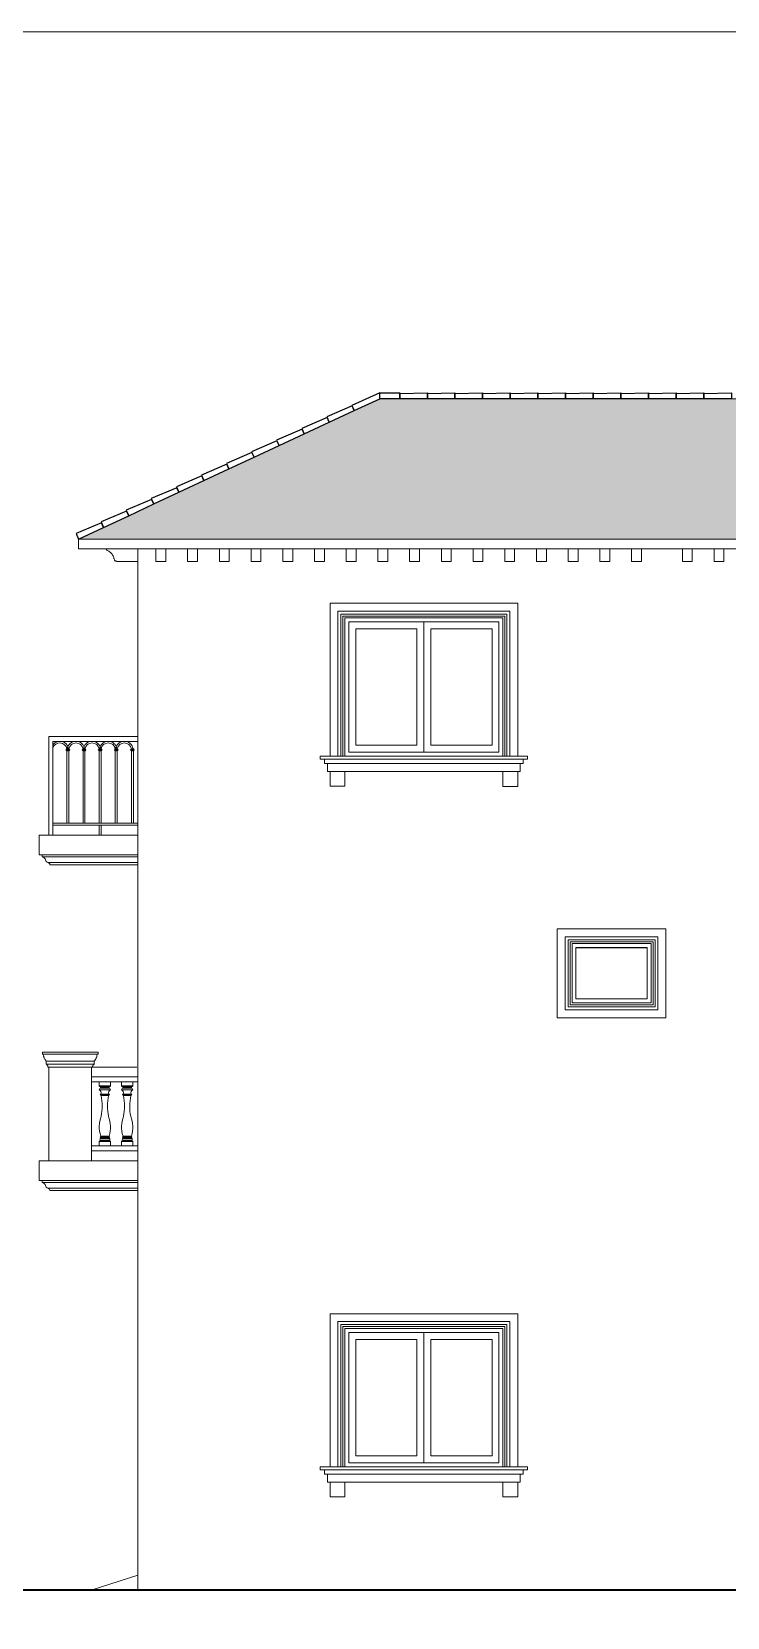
# Model space of a CAD drawing. Header units: millimetres. Extents: x 33748 to 451939, y -263262 to 62681.
# Drawn here: x 312593 to 319634, y -246388 to -230322 of the extents above; entities that cross this region are included whole.
import ezdxf

# ---------------------------------------------------------------- set-up
doc = ezdxf.new("R2010")
doc.units = ezdxf.units.MM
doc.layers.get('Defpoints').update_dxf_attribs({"color": 202, "lineweight": 13})
for name, color, linetype, lineweight in [('-DOOR', 137, 'Continuous', 9), ('-HATCH', 8, 'Continuous', 5), ('-LINE1', 7, 'Continuous', 18), ('-WALL', 4, 'Continuous', 35)]:
    doc.layers.add(name, color=color, linetype=linetype, lineweight=lineweight)
for name, color, linetype in [('-HATCH CONCRETE', 54, 'Continuous'), ('1-NETMANH', 8, 'Continuous'), ('13. NET HATCH', 252, 'Continuous')]:
    doc.layers.add(name, color=color, linetype=linetype)

# ---------------------------------------------------------------- blocks, each defined once
blk = doc.blocks.new('cot lan can')
blk.add_line((-67, 1080), (-57, 1080))
for points in [[(-67, 1080), (-67, 1100), (497, 1100), (497, 1080), (-67, 1080)], [(-29, 1010), (-33, 1015), (-36, 1020), (-40, 1025), (-43, 1031), (-46, 1036), (-49, 1042), (-51, 1048), (-53, 1055), (-54, 1061), (-56, 1067), (-57, 1074), (-57, 1080)], [(-29, 980), (-29, 1010), (459, 1010), (459, 980)], [(-11, 956), (-12, 959), (-13, 962), (-14, 965), (-16, 967), (-18, 970), (-18, 971), (-19, 972), (-22, 974), (-24, 976), (-26, 978), (-29, 980), (459, 980), (456, 978), (454, 976), (452, 974), (449, 972), (448, 970), (446, 967), (444, 965), (443, 962), (442, 959), (441, 956), (440, 953), (440, 950), (430, 950)], [(487, 1080), (487, 1074), (486, 1067), (484, 1061), (483, 1055), (481, 1048), (479, 1042), (476, 1036), (473, 1031), (470, 1025), (466, 1020), (463, 1015), (459, 1010)], [(0, 950), (-10, 950), (-10, 953), (-11, 956)]]:
    blk.add_lwpolyline(points)
blk.add_lwpolyline([(430, 950), (430, 0), (0, 0), (0, 950)], close=True)

msp = doc.modelspace()

# ---------------------------------------------------------------- hatches: boundary and pattern name
at = {"layer": '13. NET HATCH'}
h = msp.add_hatch(dxfattribs=at)
h.set_pattern_fill('N-ONG-01', color=256, scale=200)
h.set_pattern_definition([(274.9697, (320830.209, -235262.424), (-199.998261, 2400.00021), [184.6944, -4432.6642]), (180, (320846.2, -235446.42), (-200, -200), [16, -184]), (0, (320646.2, -235462.42), (200, 200), [56, -144]), (90, (320702.2, -235462.42), (-200, 200), [20, -180]), (270, (320830.2, -235442.42), (200, -200), [20, -180]), (0, (320830.2, -235462.42), (200, 200), [16, -184]), (0, (320646.2, -235446.42), (200, 200), [40, -160]), (85.0303, (320686.209, -235446.424), (199.998261, 2400.00021), [184.6944, -4432.6642]), (52.6961, (320686.209, -235436.4244), (-2599.997178, -3400.002148), [52.8016, -5227.35]), (18.4349, (320718.21, -235394.424), (400.0001, 199.9997), [50.5964, -581.859]), (341.5651, (320766.21, -235378.424), (-400.0001, 199.9997), [50.5964, -581.859]), (307.3039, (320814.209, -235394.4244), (2599.997178, -3400.002148), [52.8016, -5227.35]), (20.2249, (320728.209, -235408.424), (-2199.999453, -800.001667), [40.497, -4009.1944]), (339.7751, (320766.209, -235394.424), (2199.999453, -800.001667), [40.497, -4009.1944]), (307.4054, (320804.209, -235408.424), (2000.00199, -2599.998493), [42.8018, -4237.385]), (52.5946, (320702.209, -235442.424), (-2000.00199, -2599.998493), [42.8018, -4237.385])])
h.paths.add_polyline_path([(327767.2, -235462.4), (324717.4, -234040.3), (316116.7, -234040.3), (313066.9, -235462.4)])

# ---------------------------------------------------------------- linework, layer by layer
at = {"layer": '-DOOR', "lineweight": 9}
for p, q in [((317322.3, -236302.4), (317322.3, -237622.4)), ((318821.7, -239603), (318102.8, -239603)), ((317322.3, -243502.4), (317322.3, -244822.4))]:
    msp.add_line(p, q, dxfattribs=at)
for points in [[(315802.3, -237622.4), (315802.3, -236302.4), (317322.3, -236302.4), (317322.3, -237622.4), (315802.3, -237622.4)], [(316562.3, -236302.4), (316562.3, -237622.4)], [(316492.3, -237552.4), (316492.3, -236372.4), (315872.3, -236372.4), (315872.3, -237552.4), (316492.3, -237552.4)], [(316632.3, -237552.4), (316632.3, -236372.4), (317252.3, -236372.4), (317252.3, -237552.4), (316632.3, -237552.4)], [(315802.3, -244822.4), (315802.3, -243502.4), (317322.3, -243502.4), (317322.3, -244822.4), (315802.3, -244822.4)], [(316562.3, -243502.4), (316562.3, -244822.4)], [(316492.3, -244752.4), (316492.3, -243572.4), (315872.3, -243572.4), (315872.3, -244752.4), (316492.3, -244752.4)], [(316632.3, -244752.4), (316632.3, -243572.4), (317252.3, -243572.4), (317252.3, -244752.4), (316632.3, -244752.4)]]:
    msp.add_lwpolyline(points, dxfattribs=at)
msp.add_lwpolyline([(318102.3, -239602.4), (318822.3, -239602.4), (318822.3, -240122.4), (318102.3, -240122.4)], close=True, dxfattribs=at)
at = {"layer": '-HATCH'}
for p, q in [((315512.3, -237692.4), (317612.3, -237692.4)), ((315557.3, -237692.4), (317567.3, -237692.4)), ((317567.3, -237737.4), (315557.3, -237737.4)), ((317537.3, -237737.4), (315587.3, -237737.4)), ((315512.3, -244892.4), (317612.3, -244892.4)), ((315557.3, -244892.4), (317567.3, -244892.4)), ((317567.3, -244937.4), (315557.3, -244937.4)), ((317537.3, -244937.4), (315587.3, -244937.4))]:
    msp.add_line(p, q, dxfattribs=at)
at = {"layer": '-HATCH CONCRETE'}
for points in [[(316116.7, -234040.3), (316116.7, -233981.2), (315834.7, -234110), (315858.3, -234160.8)], [(316317.4, -234040.3), (316317.4, -233988.3), (316597.4, -233980.3), (316597.4, -234040.3)], [(316597.4, -234040.3), (316597.4, -233988.3), (316877.4, -233980.3), (316877.4, -234040.3)], [(316877.4, -234040.3), (316877.4, -233988.3), (317157.4, -233980.3), (317157.4, -234040.3)], [(317157.4, -234040.3), (317157.4, -233988.3), (317437.4, -233980.3), (317437.4, -234040.3)], [(317437.4, -234040.3), (317437.4, -233988.3), (317717.4, -233980.3), (317717.4, -234040.3)], [(317717.4, -234040.3), (317717.4, -233988.3), (317997.4, -233980.3), (317997.4, -234040.3)], [(317997.4, -234040.3), (317997.4, -233988.3), (318277.4, -233980.3), (318277.4, -234040.3)], [(318277.4, -234040.3), (318277.4, -233988.3), (318557.4, -233980.3), (318557.4, -234040.3)], [(318557.4, -234040.3), (318557.4, -233988.3), (318837.4, -233980.3), (318837.4, -234040.3)], [(318837.4, -234040.3), (318837.4, -233988.3), (319117.4, -233980.3), (319117.4, -234040.3)], [(319117.4, -234040.3), (319117.4, -233988.3), (319397.4, -233980.3), (319397.4, -234040.3)], [(319397.4, -234040.3), (319397.4, -233988.3), (319677.4, -233980.3), (319677.4, -234040.3)], [(315604.6, -234279.1), (315582.6, -234232), (315325.4, -234343), (315350.8, -234397.4)], [(315858.3, -234160.8), (315836.4, -234113.6), (315579.2, -234224.7), (315604.6, -234279.1)], [(315350.8, -234397.4), (315328.8, -234350.3), (315071.7, -234461.4), (315097, -234515.8)], [(315097, -234515.8), (315075.1, -234468.6), (314817.9, -234579.7), (314843.3, -234634.1)], [(314589.5, -234752.4), (314567.5, -234705.3), (314310.4, -234816.4), (314335.7, -234870.8)], [(314843.3, -234634.1), (314821.3, -234587), (314564.2, -234698), (314589.5, -234752.4)], [(314335.7, -234870.8), (314313.8, -234823.6), (314056.6, -234934.7), (314082, -234989.1)], [(314082, -234989.1), (314060, -234942), (313802.9, -235053), (313828.2, -235107.4)], [(313574.4, -235225.8), (313552.5, -235178.6), (313295.3, -235289.7), (313320.7, -235344.1)], [(313828.2, -235107.4), (313806.2, -235060.3), (313549.1, -235171.4), (313574.4, -235225.8)], [(313320.7, -235344.1), (313298.7, -235297), (313041.6, -235408), (313066.9, -235462.4)]]:
    msp.add_lwpolyline(points, close=True, dxfattribs=at)
msp.add_lwpolyline([(316116.7, -233980.3), (316317.4, -233980.3), (316317.4, -234040.3), (316116.7, -234040.3), (316116.7, -233980.3)], dxfattribs=at)
at = {"layer": '-LINE1'}
for p, q in [((313066.9, -235562.4), (313066.9, -235462.4)), ((313066.9, -235462.4), (327767.2, -235462.4)), ((313066.9, -235562.4), (327767.2, -235562.4)), ((313666.9, -246112.4), (313666.9, -235690.4))]:
    msp.add_line(p, q, dxfattribs=at)
at = {"layer": '-LINE1', "lineweight": 20}
for p, q in [((312766.9, -237462.4), (313666.9, -237462.4)), ((312766.9, -238462.4), (312766.9, -237462.4)), ((312806.9, -237512.4), (313666.9, -237512.4)), ((312806.9, -238462.4), (312806.9, -237512.4)), ((312947.5, -237592.3), (312939.3, -237597.3)), ((312939.3, -237597.3), (312939.3, -237599.3)), ((312949.1, -237597.3), (312939.3, -237597.3)), ((312939.3, -237599.3), (312947.5, -237604.3)), ((312949.1, -237599.3), (312939.3, -237599.3)), ((312945.1, -237588.3), (312945.1, -237590.3)), ((312945.1, -237588.3), (312949.1, -237588.3)), ((312945.1, -237590.3), (312947.5, -237590.3)), ((312945.1, -237606.3), (312945.1, -237608.3)), ((312945.1, -237606.3), (312947.5, -237606.3)), ((312945.1, -237608.3), (312949.1, -237608.3)), ((312947.5, -237590.3), (312947.5, -237592.3)), ((312947.5, -237590.3), (312949.1, -237590.3)), ((312947.5, -237592.3), (312969.9, -237592.3)), ((312947.5, -237604.3), (312947.5, -237606.3)), ((312947.5, -237604.3), (312969.9, -237604.3)), ((312947.5, -237606.3), (312949.1, -237606.3)), ((312949.1, -237588.3), (312968.3, -237588.3)), ((312968.3, -237590.3), (312949.1, -237590.3)), ((312949.1, -237599.3), (312949.1, -237597.3)), ((312949.1, -237597.3), (312968.3, -237597.3)), ((312949.1, -237599.3), (312968.3, -237599.3)), ((312968.3, -237606.3), (312949.1, -237606.3)), ((312949.1, -238342.4), (312949.1, -237608.3)), ((312949.1, -237608.3), (312968.3, -237608.3)), ((312968.3, -237588.3), (312972.3, -237588.3)), ((312968.3, -237590.3), (312969.9, -237590.3)), ((312968.3, -237597.3), (312968.3, -237599.3)), ((312968.3, -237597.3), (312978.1, -237597.3)), ((312968.3, -237599.3), (312978.1, -237599.3)), ((312968.3, -237606.3), (312969.9, -237606.3)), ((312968.3, -237608.3), (312968.3, -238342.4)), ((312968.3, -237608.3), (312972.3, -237608.3)), ((312969.9, -237592.3), (312969.9, -237590.3)), ((312969.9, -237590.3), (312972.3, -237590.3)), ((312978.1, -237597.3), (312969.9, -237592.3)), ((312969.9, -237604.3), (312978.1, -237599.3)), ((312969.9, -237606.3), (312969.9, -237604.3)), ((312969.9, -237606.3), (312972.3, -237606.3)), ((312972.3, -237590.3), (312972.3, -237588.3)), ((312972.3, -237608.3), (312972.3, -237606.3)), ((312978.1, -237599.3), (312978.1, -237597.3)), ((313110.7, -237592.3), (313102.5, -237597.3)), ((313102.5, -237597.3), (313102.5, -237599.3)), ((313112.3, -237597.3), (313102.5, -237597.3)), ((313102.5, -237599.3), (313110.7, -237604.3)), ((313112.3, -237599.3), (313102.5, -237599.3)), ((313108.3, -237588.3), (313108.3, -237590.3)), ((313108.3, -237588.3), (313112.3, -237588.3)), ((313108.3, -237590.3), (313110.7, -237590.3)), ((313108.3, -237606.3), (313108.3, -237608.3)), ((313108.3, -237606.3), (313110.7, -237606.3)), ((313108.3, -237608.3), (313112.3, -237608.3)), ((313110.7, -237590.3), (313110.7, -237592.3)), ((313110.7, -237590.3), (313112.3, -237590.3)), ((313110.7, -237592.3), (313133.1, -237592.3)), ((313110.7, -237604.3), (313110.7, -237606.3)), ((313110.7, -237604.3), (313133.1, -237604.3)), ((313110.7, -237606.3), (313112.3, -237606.3)), ((313112.3, -237588.3), (313131.5, -237588.3)), ((313131.5, -237590.3), (313112.3, -237590.3)), ((313112.3, -237599.3), (313112.3, -237597.3)), ((313112.3, -237597.3), (313131.5, -237597.3)), ((313112.3, -237599.3), (313131.5, -237599.3)), ((313131.5, -237606.3), (313112.3, -237606.3)), ((313112.3, -238342.4), (313112.3, -237608.3)), ((313112.3, -237608.3), (313131.5, -237608.3)), ((313131.5, -237588.3), (313135.5, -237588.3)), ((313131.5, -237590.3), (313133.1, -237590.3)), ((313131.5, -237597.3), (313131.5, -237599.3)), ((313131.5, -237597.3), (313141.3, -237597.3)), ((313131.5, -237599.3), (313141.3, -237599.3)), ((313131.5, -237606.3), (313133.1, -237606.3)), ((313131.5, -237608.3), (313131.5, -238342.4)), ((313131.5, -237608.3), (313135.5, -237608.3)), ((313133.1, -237592.3), (313133.1, -237590.3)), ((313133.1, -237590.3), (313135.5, -237590.3)), ((313141.3, -237597.3), (313133.1, -237592.3)), ((313133.1, -237604.3), (313141.3, -237599.3)), ((313133.1, -237606.3), (313133.1, -237604.3)), ((313133.1, -237606.3), (313135.5, -237606.3)), ((313135.5, -237590.3), (313135.5, -237588.3)), ((313135.5, -237608.3), (313135.5, -237606.3)), ((313141.3, -237599.3), (313141.3, -237597.3)), ((313273.9, -237592.2), (313265.7, -237597.3)), ((313265.7, -237597.3), (313265.7, -237599.3)), ((313275.5, -237597.3), (313265.7, -237597.3)), ((313265.7, -237599.3), (313273.9, -237604.3)), ((313275.5, -237599.3), (313265.7, -237599.3)), ((313271.5, -237588.2), (313271.5, -237590.2)), ((313271.5, -237588.2), (313275.5, -237588.2)), ((313271.5, -237590.2), (313273.9, -237590.2)), ((313271.5, -237606.3), (313271.5, -237608.3)), ((313271.5, -237606.3), (313273.9, -237606.3)), ((313271.5, -237608.3), (313275.5, -237608.3)), ((313273.9, -237590.2), (313273.9, -237592.2)), ((313273.9, -237590.2), (313275.5, -237590.2)), ((313273.9, -237592.2), (313296.3, -237592.2)), ((313273.9, -237604.3), (313273.9, -237606.3)), ((313273.9, -237604.3), (313296.3, -237604.3)), ((313273.9, -237606.3), (313275.5, -237606.3)), ((313275.5, -237588.2), (313294.7, -237588.2)), ((313294.7, -237590.2), (313275.5, -237590.2)), ((313275.5, -237599.3), (313275.5, -237597.3)), ((313275.5, -237597.3), (313294.7, -237597.3)), ((313275.5, -237599.3), (313294.7, -237599.3)), ((313294.7, -237606.3), (313275.5, -237606.3)), ((313275.5, -238342.4), (313275.5, -237608.3)), ((313275.5, -237608.3), (313294.7, -237608.3)), ((313294.7, -237588.2), (313298.7, -237588.2)), ((313294.7, -237590.2), (313296.3, -237590.2)), ((313294.7, -237597.3), (313294.7, -237599.3)), ((313294.7, -237597.3), (313304.5, -237597.3)), ((313294.7, -237599.3), (313304.5, -237599.3)), ((313294.7, -237606.3), (313296.3, -237606.3)), ((313294.7, -237608.3), (313294.7, -238342.4)), ((313294.7, -237608.3), (313298.7, -237608.3)), ((313296.3, -237592.2), (313296.3, -237590.2)), ((313296.3, -237590.2), (313298.7, -237590.2)), ((313304.5, -237597.3), (313296.3, -237592.2)), ((313296.3, -237604.3), (313304.5, -237599.3)), ((313296.3, -237606.3), (313296.3, -237604.3)), ((313296.3, -237606.3), (313298.7, -237606.3)), ((313298.7, -237590.2), (313298.7, -237588.2)), ((313298.7, -237608.3), (313298.7, -237606.3)), ((313304.5, -237599.3), (313304.5, -237597.3)), ((313437.1, -237592.2), (313428.9, -237597.3)), ((313428.9, -237597.3), (313428.9, -237599.3)), ((313438.7, -237597.3), (313428.9, -237597.3)), ((313428.9, -237599.3), (313437.1, -237604.3)), ((313438.7, -237599.3), (313428.9, -237599.3)), ((313434.7, -237588.2), (313434.7, -237590.2)), ((313434.7, -237588.2), (313438.7, -237588.2)), ((313434.7, -237590.2), (313437.1, -237590.2)), ((313434.7, -237606.3), (313434.7, -237608.3)), ((313434.7, -237606.3), (313437.1, -237606.3)), ((313434.7, -237608.3), (313438.7, -237608.3)), ((313437.1, -237590.2), (313437.1, -237592.2)), ((313437.1, -237590.2), (313438.7, -237590.2)), ((313437.1, -237592.2), (313459.5, -237592.2)), ((313437.1, -237604.3), (313437.1, -237606.3)), ((313437.1, -237604.3), (313459.5, -237604.3)), ((313437.1, -237606.3), (313438.7, -237606.3)), ((313438.7, -237588.2), (313457.9, -237588.2)), ((313457.9, -237590.2), (313438.7, -237590.2)), ((313438.7, -237599.3), (313438.7, -237597.3)), ((313438.7, -237597.3), (313457.9, -237597.3)), ((313438.7, -237599.3), (313457.9, -237599.3)), ((313457.9, -237606.3), (313438.7, -237606.3)), ((313438.7, -238342.4), (313438.7, -237608.3)), ((313438.7, -237608.3), (313457.9, -237608.3)), ((313457.9, -237588.2), (313461.9, -237588.2)), ((313457.9, -237590.2), (313459.5, -237590.2)), ((313457.9, -237597.3), (313457.9, -237599.3)), ((313457.9, -237597.3), (313467.7, -237597.3)), ((313457.9, -237599.3), (313467.7, -237599.3)), ((313457.9, -237606.3), (313459.5, -237606.3)), ((313457.9, -237608.3), (313457.9, -238342.4)), ((313457.9, -237608.3), (313461.9, -237608.3)), ((313459.5, -237592.2), (313459.5, -237590.2)), ((313459.5, -237590.2), (313461.9, -237590.2)), ((313467.7, -237597.3), (313459.5, -237592.2)), ((313459.5, -237604.3), (313467.7, -237599.3)), ((313459.5, -237606.3), (313459.5, -237604.3)), ((313459.5, -237606.3), (313461.9, -237606.3)), ((313461.9, -237590.2), (313461.9, -237588.2)), ((313461.9, -237608.3), (313461.9, -237606.3)), ((313467.7, -237599.3), (313467.7, -237597.3)), ((313600.3, -237592.2), (313592.1, -237597.3)), ((313592.1, -237597.3), (313592.1, -237599.3)), ((313601.9, -237597.3), (313592.1, -237597.3)), ((313592.1, -237599.3), (313600.3, -237604.3)), ((313601.9, -237599.3), (313592.1, -237599.3)), ((313597.9, -237588.2), (313597.9, -237590.2)), ((313597.9, -237588.2), (313601.9, -237588.2)), ((313597.9, -237590.2), (313600.3, -237590.2)), ((313597.9, -237606.3), (313597.9, -237608.3)), ((313597.9, -237606.3), (313600.3, -237606.3)), ((313597.9, -237608.3), (313601.9, -237608.3)), ((313600.3, -237590.2), (313600.3, -237592.2)), ((313600.3, -237590.2), (313601.9, -237590.2)), ((313600.3, -237592.2), (313622.7, -237592.2)), ((313600.3, -237604.3), (313600.3, -237606.3)), ((313600.3, -237604.3), (313622.7, -237604.3)), ((313600.3, -237606.3), (313601.9, -237606.3)), ((313601.9, -237588.2), (313621.1, -237588.2)), ((313621.1, -237590.2), (313601.9, -237590.2)), ((313601.9, -237599.3), (313601.9, -237597.3)), ((313601.9, -237597.3), (313621.1, -237597.3)), ((313601.9, -237599.3), (313621.1, -237599.3)), ((313621.1, -237606.3), (313601.9, -237606.3)), ((313601.9, -238342.4), (313601.9, -237608.3)), ((313601.9, -237608.3), (313621.1, -237608.3)), ((313621.1, -237588.2), (313625.1, -237588.2)), ((313621.1, -237590.2), (313622.7, -237590.2)), ((313621.1, -237597.3), (313621.1, -237599.3)), ((313621.1, -237597.3), (313630.9, -237597.3)), ((313621.1, -237599.3), (313630.9, -237599.3)), ((313621.1, -237606.3), (313622.7, -237606.3)), ((313621.1, -237608.3), (313621.1, -238342.4)), ((313621.1, -237608.3), (313625.1, -237608.3)), ((313622.7, -237592.2), (313622.7, -237590.2)), ((313622.7, -237590.2), (313625.1, -237590.2)), ((313630.9, -237597.3), (313622.7, -237592.2)), ((313622.7, -237604.3), (313630.9, -237599.3)), ((313622.7, -237606.3), (313622.7, -237604.3)), ((313622.7, -237606.3), (313625.1, -237606.3)), ((313625.1, -237590.2), (313625.1, -237588.2)), ((313625.1, -237608.3), (313625.1, -237606.3)), ((313630.9, -237599.3), (313630.9, -237597.3)), ((312806.9, -238342.4), (313666.9, -238342.4)), ((312806.9, -238362.4), (313666.9, -238362.4)), ((312666.9, -238462.4), (313666.9, -238462.4)), ((312666.9, -238662.4), (312666.9, -238462.4)), ((312666.9, -238662.4), (313666.9, -238662.4)), ((312696.9, -238662.4), (312696.9, -238683.2)), ((312776.9, -238762.4), (313666.9, -238762.4)), ((313274.7, -241002.3), (313274.7, -240962.4)), ((313500.5, -241002.3), (313500.5, -240962.4)), ((313340.3, -241002.3), (313274.7, -241002.3)), ((313340.3, -241042.3), (313276.4, -241042.3)), ((313340.3, -241012.3), (313290.7, -241012.3)), ((313291.7, -241012.3), (313291.7, -241015.4)), ((313340.3, -241015.3), (313292.4, -241015.3)), ((313340.3, -241023.3), (313292.4, -241023.3)), ((313292.4, -241023.3), (313292.4, -241026.3)), ((313340.3, -241026.3), (313292.4, -241026.3)), ((313340.3, -241086.3), (313292.4, -241086.3)), ((313340.3, -241098.3), (313292.4, -241098.3)), ((313340.3, -241102.3), (313294.6, -241102.3)), ((313340.3, -241002.3), (313390.3, -241002.3)), ((313340.3, -241012.3), (313374.3, -241012.3)), ((313340.3, -241015.3), (313372.7, -241015.3)), ((313340.3, -241023.3), (313372.7, -241023.3)), ((313340.3, -241026.3), (313372.7, -241026.3)), ((313340.3, -241042.3), (313388.7, -241042.3)), ((313340.3, -241086.3), (313372.7, -241086.3)), ((313340.3, -241098.3), (313372.7, -241098.3)), ((313340.3, -241102.3), (313370.4, -241102.3)), ((313372.7, -241023.3), (313372.7, -241026.3)), ((313373.3, -241012.3), (313373.3, -241015.4)), ((313566.1, -241002.3), (313500.5, -241002.3)), ((313566.1, -241042.3), (313502.1, -241042.3)), ((313566.1, -241012.3), (313516.5, -241012.3)), ((313517.5, -241012.3), (313517.5, -241015.4)), ((313566.1, -241015.3), (313518.1, -241015.3)), ((313566.1, -241023.3), (313518.1, -241023.3)), ((313518.1, -241023.3), (313518.1, -241026.3)), ((313566.1, -241026.3), (313518.1, -241026.3)), ((313566.1, -241086.3), (313518.1, -241086.3)), ((313566.1, -241098.3), (313518.1, -241098.3)), ((313566.1, -241102.3), (313520.4, -241102.3)), ((313566.1, -241002.3), (313616.1, -241002.3)), ((313566.1, -241012.3), (313600.1, -241012.3)), ((313566.1, -241015.3), (313598.4, -241015.3)), ((313566.1, -241023.3), (313598.4, -241023.3)), ((313566.1, -241026.3), (313598.4, -241026.3)), ((313566.1, -241042.3), (313614.4, -241042.3)), ((313566.1, -241086.3), (313598.4, -241086.3)), ((313566.1, -241098.3), (313598.4, -241098.3)), ((313566.1, -241102.3), (313596.2, -241102.3)), ((313598.4, -241023.3), (313598.4, -241026.3)), ((313599.1, -241012.3), (313599.1, -241015.4)), ((313390.3, -241566), (313274.7, -241566)), ((313274.7, -241612.4), (313274.7, -241566)), ((313274.7, -241612.4), (313340.3, -241612.4)), ((313376.3, -241512), (313290.7, -241512)), ((313376.3, -241520), (313290.7, -241520)), ((313376.3, -241528), (313290.7, -241528)), ((313376.3, -241536), (313290.7, -241536)), ((313376.3, -241552), (313290.7, -241552)), ((313374.3, -241556), (313290.7, -241556)), ((313291.7, -241552), (313291.7, -241556)), ((313340.3, -241612.4), (313390.3, -241612.4)), ((313373.3, -241552), (313373.3, -241556)), ((313390.3, -241612.4), (313390.3, -241566)), ((313616.1, -241566), (313500.5, -241566)), ((313500.5, -241612.4), (313500.5, -241566)), ((313500.5, -241612.4), (313566.1, -241612.4)), ((313602.1, -241512), (313516.5, -241512)), ((313602.1, -241520), (313516.5, -241520)), ((313602.1, -241528), (313516.5, -241528)), ((313602.1, -241536), (313516.5, -241536)), ((313602.1, -241552), (313516.5, -241552)), ((313600.1, -241556), (313516.5, -241556)), ((313517.5, -241552), (313517.5, -241556)), ((313566.1, -241612.4), (313616.1, -241612.4)), ((313599.1, -241552), (313599.1, -241556)), ((313616.1, -241612.4), (313616.1, -241566)), ((312666.9, -241762.4), (313666.9, -241762.4)), ((312666.9, -241962.4), (312666.9, -241762.4)), ((312666.9, -241962.4), (313666.9, -241962.4)), ((312696.9, -241962.4), (312696.9, -241983.2)), ((312776.9, -242062.4), (313666.9, -242062.4))]:
    msp.add_line(p, q, dxfattribs=at)
at = {"layer": '-LINE1'}
for points in [[(327767.2, -235462.4), (324717.4, -234040.3), (316116.7, -234040.3), (313066.9, -235462.4)], [(313666.9, -245962.4), (313193.7, -246112.4)]]:
    msp.add_lwpolyline(points, dxfattribs=at)
for points in [[(313453.6, -235689.4), (313449.4, -235688.2), (313445.3, -235686.5), (313441.5, -235684.3), (313437.9, -235681.7), (313434.6, -235678.7), (313431.7, -235675.4), (313429.2, -235671.7), (313427.1, -235667.8), (313425.5, -235663.7), (313424.4, -235659.4), (313422.2, -235650.5), (313419.2, -235641.7), (313415.6, -235633.3), (313411.3, -235625.1), (313406.4, -235617.4), (313400.9, -235610), (313394.8, -235603.1), (313388.1, -235596.7), (313381, -235590.9), (313373.4, -235585.7), (313365.5, -235581.1), (313357.2, -235577.1), (313355.8, -235576.4), (313354.4, -235575.6), (313353.1, -235574.7), (313352, -235573.6), (313350.9, -235572.5), (313349.9, -235571.2), (313349.1, -235569.9), (313348.4, -235568.5), (313347.8, -235567), (313347.4, -235565.5), (313347.1, -235564), (313346.9, -235562.4), (313666.9, -235562.4), (313666.9, -235690.4), (313665.8, -235690.4), (313462.4, -235690.4), (313458, -235690.2)], [(313850, -235690.4), (313850, -235562.4), (313950, -235562.4), (313950, -235690.4)], [(314171, -235690.4), (314171, -235562.4), (314271, -235562.4), (314271, -235690.4)], [(314492, -235690.4), (314492, -235562.4), (314592, -235562.4), (314592, -235690.4)], [(314813.1, -235690.4), (314813.1, -235562.4), (314913.1, -235562.4), (314913.1, -235690.4)], [(315134.1, -235690.4), (315134.1, -235562.4), (315234.1, -235562.4), (315234.1, -235690.4)], [(315455.1, -235690.4), (315455.1, -235562.4), (315555.1, -235562.4), (315555.1, -235690.4)], [(315776.2, -235690.4), (315776.2, -235562.4), (315876.2, -235562.4), (315876.2, -235690.4)], [(316097.2, -235690.4), (316097.2, -235562.4), (316197.2, -235562.4), (316197.2, -235690.4)], [(316418.2, -235690.4), (316418.2, -235562.4), (316518.2, -235562.4), (316518.2, -235690.4)], [(316739.3, -235690.4), (316739.3, -235562.4), (316839.3, -235562.4), (316839.3, -235690.4)], [(317060.3, -235690.4), (317060.3, -235562.4), (317160.3, -235562.4), (317160.3, -235690.4)], [(317381.3, -235690.4), (317381.3, -235562.4), (317481.3, -235562.4), (317481.3, -235690.4)], [(317702.4, -235690.4), (317702.4, -235562.4), (317802.4, -235562.4), (317802.4, -235690.4)], [(318023.4, -235690.4), (318023.4, -235562.4), (318123.4, -235562.4), (318123.4, -235690.4)], [(318344.5, -235690.4), (318344.5, -235562.4), (318444.5, -235562.4), (318444.5, -235690.4)], [(318665.5, -235690.4), (318665.5, -235562.4), (318765.5, -235562.4), (318765.5, -235690.4)], [(319279.3, -235690.4), (319279.3, -235562.4), (319179.3, -235562.4), (319179.3, -235690.4)], [(319600.4, -235690.4), (319600.4, -235562.4), (319500.4, -235562.4), (319500.4, -235690.4)]]:
    msp.add_lwpolyline(points, close=True, dxfattribs=at)
at = {"layer": '-LINE1', "lineweight": 20}
for points in [[(317512.3, -237662.4), (317512.3, -236112.4), (315612.3, -236112.4), (315612.3, -237662.4)], [(317362.3, -237662.4), (317362.3, -236262.4), (315762.3, -236262.4), (315762.3, -237662.4)], [(317612.3, -237662.4), (315512.3, -237662.4), (315512.3, -237692.4), (315557.3, -237692.4), (315557.3, -237737.4), (315587.3, -237737.4), (315587.3, -237817.4), (317537.3, -237817.4), (317537.3, -237737.4), (317567.3, -237737.4), (317567.3, -237692.4), (317612.3, -237692.4), (317612.3, -237662.4)], [(312696.9, -238683.2), (313666.9, -238683.2)], [(312757.5, -238738.6), (312757.5, -238744.8)], [(312757.5, -238738.6), (313666.9, -238738.6)], [(313196.9, -240812.4), (313657.4, -240812.4)], [(313196.9, -240912.4), (313666.9, -240912.4)], [(313196.9, -240962.4), (313666.9, -240962.4)], [(313274.7, -240962.4), (313390.3, -240962.4), (313390.3, -241002.3)], [(313500.5, -240962.4), (313616.1, -240962.4), (313616.1, -241002.3)], [(313196.9, -241612.4), (313666.9, -241612.4)], [(313196.9, -241662.4), (313666.9, -241662.4)], [(312696.9, -241983.2), (313666.9, -241983.2)], [(312757.5, -242038.6), (312757.5, -242044.8)], [(312757.5, -242038.6), (313666.9, -242038.6)], [(317512.3, -244862.4), (317512.3, -243312.4), (315612.3, -243312.4), (315612.3, -244862.4)], [(317362.3, -244862.4), (317362.3, -243462.4), (315762.3, -243462.4), (315762.3, -244862.4)], [(317612.3, -244862.4), (315512.3, -244862.4), (315512.3, -244892.4), (315557.3, -244892.4), (315557.3, -244937.4), (315587.3, -244937.4), (315587.3, -245017.4), (317537.3, -245017.4), (317537.3, -244937.4), (317567.3, -244937.4), (317567.3, -244892.4), (317612.3, -244892.4), (317612.3, -244862.4)]]:
    msp.add_lwpolyline(points, dxfattribs=at)
for points in [[(315762.2, -237817.4), (315612.3, -237817.4), (315612.3, -237967.5), (315762.2, -237967.5)], [(317512.2, -237817.4), (317362.3, -237817.4), (317362.3, -237968.5), (317512.2, -237968.5)], [(313294.7, -238362.4), (313275.5, -238362.4), (313275.5, -238462.4), (313294.7, -238462.4)], [(317912.3, -239412.4), (319012.3, -239412.4), (319012.3, -240312.4), (317912.3, -240312.4)], [(318062.3, -239562.4), (318862.3, -239562.4), (318862.3, -240162.4), (318062.3, -240162.4)], [(315762.2, -245017.4), (315612.3, -245017.4), (315612.3, -245167.5), (315762.2, -245167.5)], [(317512.2, -245017.4), (317362.3, -245017.4), (317362.3, -245168.5), (317512.2, -245168.5)]]:
    msp.add_lwpolyline(points, close=True, dxfattribs=at)
for centre, radius, start, end in [((312877.1, -237601.5), 89.2, 8.53041, 141.89009), ((312877.1, -237601.5), 73.2, 10.41372, 163.49594), ((313040.3, -237601.5), 89.2, 8.53041, 171.46959), ((313040.3, -237601.5), 73.2, 10.41372, 169.58628), ((313203.5, -237601.5), 89.2, 8.53041, 171.46959), ((313203.5, -237601.5), 73.2, 10.41372, 169.58628), ((313366.7, -237601.5), 89.2, 8.53041, 171.46959), ((313366.7, -237601.5), 73.2, 10.41372, 169.58628), ((313529.9, -237601.5), 89.2, 8.53041, 171.46959), ((313529.9, -237601.5), 73.2, 10.41372, 169.58628), ((312697.3, -238716.5), 33.3, 5.47259, 90.67911), ((312759.9, -238708.9), 29.8, 188.48378, 265.49102), ((312759.6, -238761.9), 17.3, 358.39355, 97.04259), ((313290.1, -240995.5), 16.8, 203.9086, 272.08063), ((313292.4, -241042.3), 16, 81.51603, 180), ((313259.9, -241073.2), 35, 337.96322, 62.00299), ((313292.4, -241092.3), 6, 90, 270), ((313292.4, -241019.3), 4, 90, 270), ((313296.4, -241098.7), 4.08, 175.04747, 243.25517), ((312792.9, -241209.6), 513, 348.55438, 12.06482), ((313872.1, -241209.6), 513, 167.93518, 191.44562), ((313405.1, -241073.2), 35, 117.99701, 202.03678), ((313372.7, -241042.3), 16, 0, 98.48397), ((313368.6, -241098.7), 4.08, 296.74483, 4.95253), ((313372.7, -241019.3), 4, 270, 90), ((313372.7, -241092.3), 6, 270, 90), ((313374.9, -240995.5), 16.8, 267.91937, 336.0914), ((313515.9, -240995.5), 16.8, 203.9086, 272.08063), ((313518.1, -241042.3), 16, 81.51603, 180), ((313485.7, -241073.2), 35, 337.96322, 62.00299), ((313518.1, -241092.3), 6, 90, 270), ((313518.1, -241019.3), 4, 90, 270), ((313522.2, -241098.7), 4.08, 175.04747, 243.25517), ((313018.7, -241209.6), 513, 348.55438, 12.06482), ((314097.9, -241209.6), 513, 167.93518, 191.44562), ((313630.9, -241073.2), 35, 117.99701, 202.03678), ((313598.4, -241042.3), 16, 0, 98.48397), ((313594.4, -241098.7), 4.08, 296.74483, 4.95253), ((313598.4, -241019.3), 4, 270, 90), ((313598.4, -241092.3), 6, 270, 90), ((313600.7, -240995.5), 16.8, 267.91937, 336.0914), ((313572.1, -241418.6), 296.5, 158.78951, 198.35527), ((313075.9, -241422), 313.6, 343.33107, 20.66545), ((313797.9, -241418.6), 296.5, 158.78951, 198.35527), ((313301.7, -241422), 313.6, 343.33107, 20.66545), ((313291.2, -241574.6), 18.6, 91.46658, 152.54419), ((313290.7, -241544), 8, 90, 270), ((313290.7, -241524), 4, 90, 270), ((313290.7, -241516), 4, 270, 90), ((313290.7, -241532), 4, 270, 90), ((313376.3, -241516), 4, 90, 270), ((313376.3, -241532), 4, 90, 270), ((313373.8, -241574.6), 18.6, 27.45581, 88.53342), ((313376.3, -241524), 4, 270, 90), ((313376.3, -241544), 8, 270, 90), ((313517, -241574.6), 18.6, 91.46658, 152.54419), ((313516.5, -241544), 8, 90, 270), ((313516.5, -241524), 4, 90, 270), ((313516.5, -241516), 4, 270, 90), ((313516.5, -241532), 4, 270, 90), ((313602.1, -241516), 4, 90, 270), ((313602.1, -241532), 4, 90, 270), ((313599.6, -241574.6), 18.6, 27.45581, 88.53342), ((313602.1, -241524), 4, 270, 90), ((313602.1, -241544), 8, 270, 90), ((312697.3, -242016.5), 33.3, 5.47259, 90.67911), ((312759.9, -242008.9), 29.8, 188.48378, 265.49102), ((312759.6, -242061.9), 17.3, 358.39355, 97.04259)]:
    msp.add_arc(centre, radius, start, end, dxfattribs=at)
at = {"layer": '-WALL'}
msp.add_lwpolyline([(336947.2, -246112.4), (305447.2, -246112.4)], dxfattribs=at)
at = {"layer": '1-NETMANH', "lineweight": 20}
for p, q in [((315692.3, -236192.4), (317432.3, -236192.4)), ((315692.3, -236192.4), (315692.3, -237662.4)), ((315722.3, -236222.4), (317402.3, -236222.4)), ((315722.3, -236222.4), (315722.3, -237662.4)), ((315742.3, -236242.4), (317382.3, -236242.4)), ((315742.3, -236242.4), (315742.3, -237662.4)), ((317382.3, -236242.4), (317382.3, -237662.4)), ((317402.3, -236222.4), (317402.3, -237662.4)), ((317432.3, -236192.4), (317432.3, -237662.4)), ((317992.3, -239492.4), (318932.3, -239492.4)), ((317992.3, -239492.4), (317992.3, -240232.4)), ((318022.3, -239522.4), (318902.3, -239522.4)), ((318022.3, -239522.4), (318022.3, -240202.4)), ((318042.3, -239542.4), (318882.3, -239542.4)), ((318042.3, -239542.4), (318042.3, -240182.4)), ((318882.3, -239542.4), (318882.3, -240182.4)), ((318902.3, -239522.4), (318902.3, -240202.4)), ((318932.3, -239492.4), (318932.3, -240232.4)), ((318042.3, -240182.4), (318882.3, -240182.4)), ((317992.3, -240232.4), (318932.3, -240232.4)), ((318022.3, -240202.4), (318902.3, -240202.4)), ((315692.3, -243392.4), (317432.3, -243392.4)), ((315692.3, -243392.4), (315692.3, -244862.4)), ((317432.3, -243392.4), (317432.3, -244862.4)), ((315722.3, -243422.4), (317402.3, -243422.4)), ((315722.3, -243422.4), (315722.3, -244862.4)), ((315742.3, -243442.4), (317382.3, -243442.4)), ((315742.3, -243442.4), (315742.3, -244862.4)), ((317382.3, -243442.4), (317382.3, -244862.4)), ((317402.3, -243422.4), (317402.3, -244862.4))]:
    msp.add_line(p, q, dxfattribs=at)
at = {"layer": 'Defpoints'}
msp.add_lwpolyline([(305447.2, -252596.8), (336947.2, -252596.8), (336947.2, -230321.8), (305447.2, -230321.8)], close=True, dxfattribs=at)

# ---------------------------------------------------------------- block references
at = {"layer": '-LINE1', "lineweight": 20}
msp.add_blockref('cot lan can', (312766.9, -241762.4), dxfattribs=at)

doc.saveas('drawing.dxf')
